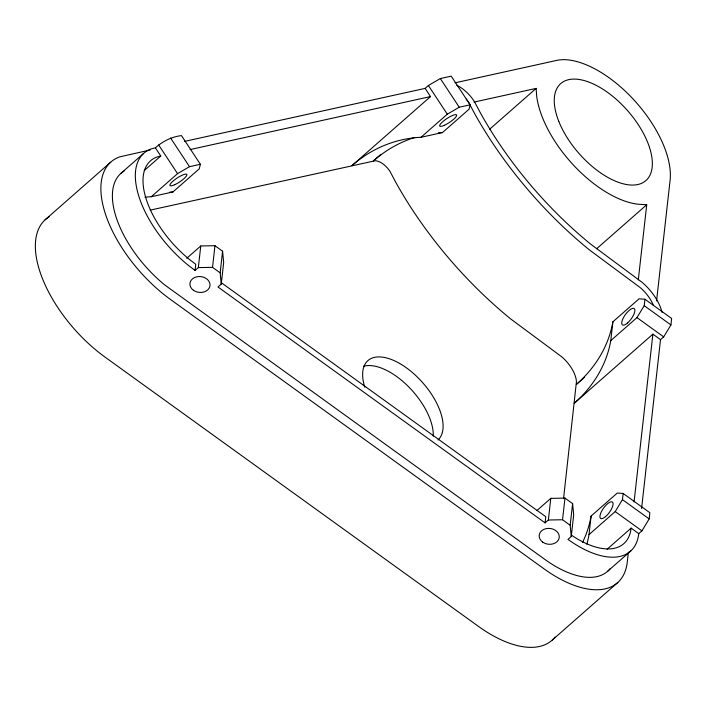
<?xml version="1.0" encoding="UTF-8"?>
<svg xmlns="http://www.w3.org/2000/svg" width="707" height="707" viewBox="0 0 707 707"><rect width="100%" height="100%" fill="white"/><g stroke="black" fill="none" stroke-linecap="round" stroke-linejoin="round"><path stroke-width="1.06" d="M195.07 270.472L195.759 264.294L189.308 259.345A75.596 37.931 48.7 0 1 157.219 156.919L160.772 156.026L155.372 147.834L151.448 148.815A85.697 42.994 48.7 0 0 187.823 264.922L195.07 270.472L198.34 267.6L212.533 267.343L220.16 272.849L221.247 284.108L217.968 286.989L545.079 522.88L548.358 519.999L562.542 519.751L570.178 525.257L571.256 536.516L567.986 539.397A85.715 43.003 48.7 0 0 638.766 533.626L641.921 530.851L649.167 518.911L649.866 512.725L623.15 493.459L617.282 493.035L591.105 516.039A157.864 124.229 6.4 0 1 582.515 542.516M198.34 267.6L200.77 245.956L214.955 245.7L222.59 251.206L223.668 262.465L221.247 284.108M212.533 267.343L214.955 245.7M220.16 272.849L222.59 251.206M545.079 522.88L545.777 516.702L221.344 282.738M548.358 519.999L550.788 498.355L564.973 498.108L572.608 503.614L573.686 514.873L571.256 536.516M563.55 498.629L576.435 381.771A25.16 12.62 48.7 0 0 561.535 356.664L510.781 319.007A249.615 125.236 48.7 0 1 395.699 182.185L390.131 171.651A14.75 7.397 48.7 0 0 375.17 160.754L150.22 210.12M562.542 519.751L564.973 498.108M570.178 525.257L572.608 503.614M586.828 544.249A157.864 124.229 6.4 0 0 589.019 534.589L591.105 516.039M660.524 339.652L652.888 334.146L574.252 403.246A157.864 124.229 6.4 0 0 610.777 340.615L612.889 321.809L639.075 298.805L644.934 299.229L671.65 318.495L670.925 324.937L663.679 336.877L660.524 339.652L641.585 508.492M638.297 279.892L646.728 204.738L637.67 204.19A88.26 44.285 48.7 0 1 536.693 96.205L536.127 88.402L474.035 102.082M589.019 534.589L615.205 511.585L622.452 499.646L623.15 493.459M610.777 340.615L636.963 317.611L644.21 305.671L644.934 299.229M628.39 552.167L627.277 562.038A100.845 50.595 48.7 0 1 544.01 568.826L170.59 299.547A100.845 50.595 48.7 0 1 106.359 216.731A100.845 50.595 48.7 0 1 119.845 156.821L150.078 150.025M634.073 501.899L652.888 334.146M656.564 300.935L670.103 180.25A88.242 44.267 48.7 0 0 636.017 102.241A88.242 44.267 48.7 0 0 563.126 59.644L558.45 60.024L455.008 82.825M155.372 147.834C162.469 141.444 171.73 136.681 181.469 135.611L200.381 164.28L199.259 168.84L172.959 191.951L151.254 196.74A157.864 131.617 77.6 0 0 144.97 197.209M425.119 88.384L428.398 85.503L440.337 78.557L451.216 76.162L470.12 104.83L469.05 109.223L442.502 132.545L421.001 137.282A157.864 131.617 77.6 0 0 351.883 165.677L430.519 96.576L425.119 88.384L184.624 141.382M45.08 219.842L110.61 162.265M120.658 173.595L143.601 153.446M144.219 170.573L160.772 156.026M151.254 196.74L177.554 173.63L189.503 166.684L200.381 164.28M186.798 258.232L200.77 245.956M380.834 154.391L373.384 160.931A157.864 131.617 77.6 0 1 414.709 137.476M421.001 137.282L447.301 114.18L459.241 107.234L470.12 104.83M489.43 129.425L536.127 88.402M596.761 248.643L646.728 204.738M584.636 377.167L576.364 384.44A157.864 124.229 6.4 0 0 612.889 321.809M536.816 510.64L550.788 498.355M607.127 549.215L631.13 528.12L638.766 533.626M607.817 571.115L630.759 550.956M552.326 640.012L617.856 582.427M190.033 149.575L430.519 96.576M644.21 305.671L670.925 324.937M636.963 317.611L663.679 336.877M622.452 499.646L649.167 518.911M615.205 511.585L641.921 530.851M440.337 78.557L459.241 107.234M428.398 85.503L447.301 114.18M170.59 138.006L189.503 166.684M158.651 144.953L177.554 173.63M124.291 170.917A85.697 42.994 48.7 0 0 164.881 285.08L545.044 559.546A85.715 43.003 48.7 0 0 610.141 568.64M631.13 528.12A75.631 37.948 48.7 0 1 571.68 535.314M653.33 305.256A25.16 12.62 48.7 0 0 640.171 287.572L589.417 249.907A249.615 125.236 48.7 0 1 474.335 113.085L468.768 102.55A14.75 7.397 48.7 0 0 466.231 99.113M456.81 85.317A24.86 12.479 48.7 0 1 474.459 101.72L480.486 113.04A239.514 120.172 48.7 0 0 590.911 244.33L641.859 282.146A35.262 17.693 48.7 0 1 662.026 312.353M555.057 637.104A100.845 50.595 48.7 0 1 478.471 626.402L105.06 357.123A100.845 50.595 48.7 0 1 49.349 216.696M169.813 192.145A157.864 131.617 77.6 0 1 172.959 191.951M438.313 132.828A157.864 131.617 77.6 0 1 442.502 132.545M364.777 387.171A52.945 26.566 48.7 0 1 377.114 356.973A52.945 26.566 48.7 0 1 422.503 382.46L426.065 386.702A52.945 26.566 48.7 0 1 438.004 439.975M363.707 366.244A52.945 26.566 48.7 0 1 412.676 391.104L416.237 395.337A52.945 26.566 48.7 0 1 433.258 436.166M558.777 121.357A64.54 32.381 48.7 0 0 643.397 182.379A64.54 32.381 48.7 0 0 607.746 92.502A64.54 32.381 48.7 0 0 558.777 121.357M174.629 184.739A10.084 2.324 -33.4 0 0 186.904 174.602A10.084 2.324 -33.4 0 0 173.683 180.559A10.084 2.324 -33.4 0 0 174.629 184.739M444.376 125.289A10.084 2.324 -33.4 0 0 456.651 115.153A10.084 2.324 -33.4 0 0 443.422 121.109A10.084 2.324 -33.4 0 0 444.376 125.289M627.613 322.922A10.084 3.623 -54.2 0 0 634.329 308.659A10.084 3.623 -54.2 0 0 622.973 318.636A10.084 3.623 -54.2 0 0 627.613 322.922M605.572 516.614A10.084 3.623 -54.2 0 0 612.616 502.244A10.084 3.623 -54.2 0 0 601.312 511.833A10.084 3.623 -54.2 0 0 605.572 516.614M542.658 542.101A10.084 7.936 6.4 0 0 559.104 538.239A10.084 7.936 6.4 0 0 545.884 528.703A10.084 7.936 6.4 0 0 542.658 542.101M193.409 290.25A10.084 7.936 6.4 0 0 209.855 286.379A10.084 7.936 6.4 0 0 196.626 276.844A10.084 7.936 6.4 0 0 193.409 290.25"/></g></svg>
